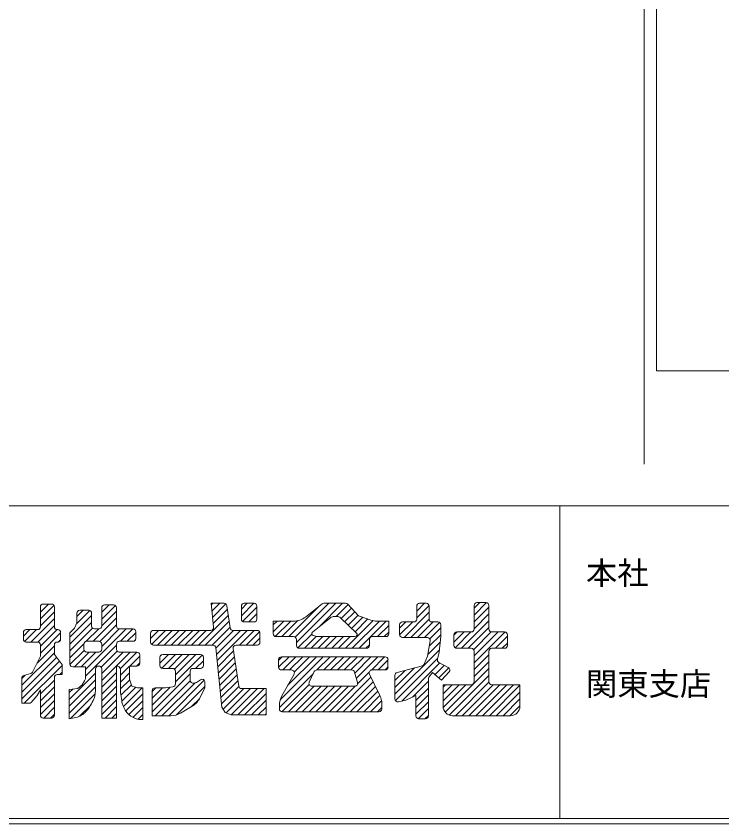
# Model space of a CAD drawing. Units: millimetres, scale not verified. Extents: x -400 to 3744, y -276 to 280.
# Drawn here: x 1402.9 to 1538.2, y -274.1 to -119.1 of the extents above; entities that cross this region are included whole.
import ezdxf
from ezdxf.enums import TextEntityAlignment as Align

# ---------------------------------------------------------------- set-up
doc = ezdxf.new("R2010")
doc.units = ezdxf.units.MM
doc.header["$LTSCALE"] = 2
doc.layers.add('0-0_0', color=7, linetype='Continuous', lineweight=9)
doc.styles.add('ＭＳ ゴシック', font='')
doc.styles.get('ＭＳ ゴシック').set_extended_font_data('MS Gothic')

msp = doc.modelspace()

# ---------------------------------------------------------------- linework, layer by layer
at = {"layer": '0-0_0', "color": 3, "lineweight": 18}
for p, q in [((1523.314, -205.103), (1523.314, 30.684)), ((1267.154, -213.073), (2065.154, -213.073)), ((1507.154, -213.073), (1507.154, -273.073)), ((1266.154, -274.073), (2066.154, -274.073)), ((1267.154, -273.073), (2065.154, -273.073))]:
    msp.add_line(p, q, dxfattribs=at)
at = {"layer": '0-0_0', "color": 4, "lineweight": 18}
for p, q in [((1525.698, -187.21), (1525.698, 12.79)), ((1846.106, -187.21), (1525.698, -187.21))]:
    msp.add_line(p, q, dxfattribs=at)
at = {"layer": '0-0_0'}
for p, q in [((1407.524, -233.466), (1409.07, -231.92)), ((1407.524, -234.775), (1410.12, -232.179)), ((1409.654, -231.92), (1408.072, -231.92)), ((1419.278, -233.487), (1420.696, -232.069)), ((1419.278, -234.796), (1421.891, -232.182)), ((1421.557, -232.069), (1419.826, -232.069)), ((1440.291, -232.099), (1440.619, -231.772)), ((1440.415, -233.284), (1441.927, -231.772)), ((1440.539, -234.468), (1443.109, -231.898)), ((1443.922, -236.506), (1443.301, -232.24)), ((1446.06, -234.181), (1448.469, -231.772)), ((1446.06, -232.872), (1447.16, -231.772)), ((1446.06, -232.319), (1446.06, -234.792)), ((1448.488, -231.772), (1446.607, -231.772)), ((1449.035, -234.792), (1449.035, -232.319)), ((1455.159, -238.165), (1461.055, -232.268)), ((1456.377, -238.255), (1462.86, -231.772)), ((1456.623, -239.317), (1464.169, -231.772)), ((1458.364, -234.401), (1461.533, -231.89)), ((1460.887, -236.362), (1465.477, -231.772)), ((1461.873, -231.772), (1466.057, -231.772)), ((1464.258, -234.299), (1466.532, -232.025)), ((1479.685, -233.263), (1481.177, -231.772)), ((1479.685, -234.572), (1482.053, -232.203)), ((1479.685, -232.319), (1479.685, -234.792)), ((1481.518, -231.772), (1480.233, -231.772)), ((1482.066, -234.792), (1482.066, -232.319)), ((1490.695, -232.72), (1491.792, -231.623)), ((1490.695, -234.028), (1493.089, -231.635)), ((1490.695, -232.171), (1490.695, -236.725)), ((1492.975, -231.623), (1491.243, -231.623)), ((1493.522, -236.725), (1493.522, -232.171)), ((1407.524, -232.468), (1407.524, -236.279)), ((1407.524, -236.083), (1410.202, -233.405)), ((1410.202, -236.279), (1410.202, -232.468)), ((1414.432, -235.717), (1417, -233.149)), ((1414.517, -234.323), (1415.731, -233.11)), ((1414.517, -233.657), (1414.517, -235.526)), ((1416.796, -233.11), (1415.065, -233.11)), ((1417.344, -236.13), (1417.344, -233.657)), ((1419.278, -232.617), (1419.278, -236.13)), ((1419.278, -236.104), (1422.105, -233.277)), ((1422.105, -236.13), (1422.105, -232.617)), ((1440.663, -235.653), (1443.399, -232.916)), ((1446.302, -235.247), (1449.035, -232.513)), ((1447.517, -235.34), (1449.035, -233.822)), ((1465.196, -234.669), (1467.165, -232.7)), ((1465.866, -235.307), (1467.799, -233.375)), ((1477.252, -238.313), (1482.066, -233.499)), ((1490.695, -235.336), (1493.522, -232.509)), ((1490.695, -236.645), (1493.522, -233.818)), ((1405.71, -239.205), (1410.202, -234.713)), ((1413.178, -238.279), (1417.344, -234.113)), ((1413.178, -239.587), (1417.344, -235.421)), ((1417.634, -239.057), (1422.105, -234.585)), ((1437.824, -239.8), (1443.565, -234.058)), ((1439.132, -239.8), (1443.732, -235.2)), ((1446.607, -235.34), (1448.488, -235.34)), ((1452.16, -237.239), (1454.207, -235.191)), ((1452.16, -235.93), (1452.899, -235.191)), ((1452.562, -238.145), (1455.516, -235.191)), ((1453.851, -238.165), (1456.918, -235.097)), ((1459.686, -237.313), (1463.241, -234.496)), ((1463.807, -234.299), (1464.442, -234.299)), ((1465.071, -234.551), (1468.151, -237.482)), ((1466.012, -240.395), (1471.308, -235.099)), ((1466.537, -235.945), (1468.432, -234.05)), ((1467.207, -236.583), (1469.351, -234.439)), ((1467.32, -240.395), (1472.524, -235.191)), ((1467.877, -237.221), (1470.321, -234.778)), ((1468.629, -240.395), (1473.832, -235.191)), ((1476.412, -236.537), (1477.609, -235.34)), ((1476.417, -237.84), (1478.917, -235.34)), ((1479.138, -235.34), (1476.96, -235.34)), ((1478.56, -238.313), (1482.066, -234.807)), ((1479.869, -238.313), (1482.842, -235.34)), ((1481.177, -238.313), (1484.057, -235.434)), ((1483.75, -235.34), (1482.614, -235.34)), ((1488.254, -240.395), (1493.522, -235.126)), ((1404.251, -238.048), (1405.472, -236.827)), ((1404.494, -239.113), (1406.78, -236.827)), ((1406.976, -236.827), (1404.798, -236.827)), ((1407.017, -239.207), (1410.202, -236.022)), ((1407.524, -240.008), (1410.707, -236.825)), ((1410.845, -236.827), (1410.75, -236.827)), ((1413.178, -240.896), (1417.531, -236.543)), ((1416.153, -244.462), (1423.937, -236.678)), ((1416.319, -239.063), (1418.704, -236.678)), ((1418.73, -236.678), (1417.891, -236.678)), ((1418.911, -239.087), (1422.105, -235.894)), ((1419.278, -240.029), (1422.63, -236.677)), ((1425.277, -236.678), (1422.653, -236.678)), ((1422.867, -239.057), (1425.246, -236.678)), ((1428.652, -238.505), (1430.182, -236.975)), ((1428.819, -239.646), (1431.49, -236.975)), ((1440.193, -236.975), (1429.199, -236.975)), ((1429.974, -239.8), (1432.798, -236.975)), ((1431.282, -239.8), (1434.107, -236.975)), ((1432.59, -239.8), (1435.415, -236.975)), ((1433.899, -239.8), (1436.723, -236.975)), ((1435.207, -239.8), (1438.032, -236.975)), ((1436.515, -239.8), (1439.34, -236.975)), ((1440.44, -239.8), (1443.898, -236.342)), ((1441.158, -240.391), (1444.573, -236.975)), ((1441.282, -241.575), (1445.882, -236.975)), ((1441.406, -242.759), (1447.19, -236.975)), ((1449.083, -236.975), (1444.464, -236.975)), ((1445.674, -239.8), (1448.498, -236.975)), ((1472.167, -238.165), (1474.329, -236.003)), ((1476.412, -235.887), (1476.412, -237.766)), ((1482.212, -238.586), (1484.298, -236.501)), ((1489.562, -240.395), (1493.522, -236.434)), ((1404.251, -237.374), (1404.251, -238.658)), ((1407.524, -241.316), (1411.392, -237.448)), ((1411.392, -238.658), (1411.392, -237.374)), ((1413.178, -237.421), (1413.178, -243.415)), ((1424.175, -239.057), (1425.825, -237.407)), ((1425.825, -238.509), (1425.825, -237.226)), ((1428.652, -237.523), (1428.652, -239.252)), ((1446.982, -239.8), (1449.548, -237.234)), ((1448.29, -239.8), (1449.63, -238.46)), ((1449.63, -239.252), (1449.63, -237.523)), ((1452.707, -238.165), (1456.076, -238.165)), ((1456.917, -240.332), (1459.559, -237.689)), ((1458.162, -240.395), (1460.418, -238.139)), ((1459.47, -240.395), (1461.701, -238.165)), ((1459.805, -237.948), (1460.501, -238.165)), ((1460.501, -238.165), (1467.785, -238.165)), ((1460.779, -240.395), (1463.009, -238.165)), ((1462.087, -240.395), (1464.317, -238.165)), ((1463.395, -240.395), (1465.626, -238.165)), ((1464.704, -240.395), (1466.934, -238.165)), ((1468.008, -238.095), (1467.785, -238.165)), ((1471.157, -238.165), (1473.781, -238.165)), ((1473.476, -238.165), (1474.329, -237.311)), ((1476.96, -238.313), (1481.738, -238.313)), ((1482.093, -240.013), (1484.298, -237.809)), ((1484, -241.138), (1484.298, -238.165)), ((1486.827, -239.205), (1488.759, -237.273)), ((1486.827, -237.896), (1487.451, -237.273)), ((1486.827, -237.82), (1486.827, -239.847)), ((1487.051, -240.289), (1490.068, -237.273)), ((1490.148, -237.273), (1487.375, -237.273)), ((1490.613, -240.653), (1493.997, -237.268)), ((1490.695, -241.878), (1495.301, -237.273)), ((1490.695, -243.186), (1496.606, -237.276)), ((1496.546, -237.273), (1494.07, -237.273)), ((1494.795, -240.395), (1497.093, -238.097)), ((1497.093, -239.847), (1497.093, -237.82)), ((1404.798, -239.205), (1406.976, -239.205)), ((1406.873, -243.276), (1410.202, -239.947)), ((1407.524, -239.753), (1407.524, -241.882)), ((1410.202, -241.584), (1410.202, -239.753)), ((1410.75, -239.205), (1410.845, -239.205)), ((1410.954, -239.194), (1411.381, -238.767)), ((1413.178, -242.204), (1415.863, -239.519)), ((1415.856, -240.59), (1415.856, -239.604)), ((1416.153, -245.77), (1422.105, -239.819)), ((1416.404, -239.057), (1418.73, -239.057)), ((1419.278, -239.604), (1419.278, -240.59)), ((1422.105, -240.59), (1422.105, -239.604)), ((1422.653, -239.057), (1425.277, -239.057)), ((1425.566, -238.974), (1425.742, -238.798)), ((1429.199, -239.8), (1440.603, -239.8)), ((1445.034, -239.8), (1449.083, -239.8)), ((1456.623, -238.712), (1456.623, -239.847)), ((1469.937, -240.395), (1470.609, -239.723)), ((1470.609, -239.847), (1470.609, -238.712)), ((1481.818, -241.597), (1484.192, -239.223)), ((1496.104, -240.395), (1497.093, -239.405)), ((1403.953, -247.504), (1410.202, -241.255)), ((1410.202, -241.584), (1411.576, -243.369)), ((1413.185, -243.505), (1415.895, -240.795)), ((1414.036, -243.963), (1416.86, -241.138)), ((1415.344, -243.963), (1418.169, -241.138)), ((1418.73, -241.138), (1416.404, -241.138)), ((1419.181, -244.051), (1422.26, -240.972)), ((1419.278, -246.571), (1424.71, -241.138)), ((1419.278, -245.262), (1423.402, -241.138)), ((1426.021, -241.138), (1422.653, -241.138)), ((1422.862, -244.295), (1426.019, -241.138)), ((1430.437, -243.262), (1432.114, -241.584)), ((1430.487, -241.903), (1430.756, -241.634)), ((1430.784, -244.222), (1433.423, -241.584)), ((1438.221, -241.584), (1430.985, -241.584)), ((1432.055, -244.26), (1434.731, -241.584)), ((1433.227, -244.397), (1436.039, -241.584)), ((1433.413, -245.519), (1437.348, -241.584)), ((1441.148, -240.291), (1442.34, -251.694)), ((1441.53, -243.944), (1444.563, -240.911)), ((1445.545, -247.657), (1444.492, -240.427)), ((1457.171, -240.395), (1470.062, -240.395)), ((1475.519, -249.204), (1484.046, -240.677)), ((1484, -241.138), (1483.658, -242.505)), ((1487.375, -240.395), (1490.148, -240.395)), ((1490.695, -240.942), (1490.695, -246.835)), ((1490.695, -244.495), (1493.522, -241.668)), ((1493.522, -246.835), (1493.522, -240.942)), ((1494.07, -240.395), (1496.546, -240.395)), ((1403.953, -248.812), (1410.628, -242.137)), ((1403.953, -250.121), (1411.197, -242.877)), ((1424.651, -243.814), (1426.569, -241.897)), ((1425.959, -243.814), (1426.569, -243.205)), ((1426.569, -243.267), (1426.569, -241.686)), ((1430.437, -242.132), (1430.437, -243.713)), ((1433.413, -246.828), (1438.548, -241.692)), ((1437.288, -244.26), (1438.769, -242.78)), ((1438.769, -243.713), (1438.769, -242.132)), ((1441.653, -245.128), (1444.729, -242.053)), ((1441.777, -246.313), (1444.895, -243.195)), ((1453.201, -242.739), (1453.91, -242.03)), ((1453.201, -242.578), (1453.201, -244.01)), ((1453.202, -244.046), (1455.218, -242.03)), ((1453.496, -250.294), (1461.76, -242.03)), ((1473.633, -242.03), (1453.749, -242.03)), ((1453.999, -244.558), (1456.527, -242.03)), ((1454.937, -247.545), (1460.452, -242.03)), ((1455.308, -244.558), (1457.835, -242.03)), ((1456.213, -244.96), (1459.143, -242.03)), ((1460.541, -244.558), (1463.068, -242.03)), ((1461.849, -244.558), (1464.377, -242.03)), ((1463.158, -244.558), (1465.685, -242.03)), ((1464.466, -244.558), (1466.993, -242.03)), ((1465.774, -244.558), (1468.302, -242.03)), ((1467.083, -244.558), (1469.61, -242.03)), ((1467.802, -245.147), (1470.918, -242.03)), ((1468.093, -246.164), (1472.227, -242.03)), ((1470.996, -244.569), (1473.535, -242.03)), ((1472.316, -244.558), (1474.18, -242.693)), ((1474.18, -244.01), (1474.18, -242.578)), ((1475.608, -250.424), (1483.702, -242.33)), ((1476.816, -250.524), (1484.12, -243.22)), ((1483.935, -243.123), (1485.747, -244.076)), ((1490.695, -245.803), (1493.522, -242.976)), ((1404.431, -250.951), (1411.69, -243.692)), ((1413.725, -243.963), (1416.153, -243.963)), ((1416.153, -243.963), (1416.153, -246.243)), ((1418.088, -248.314), (1418.088, -244.362)), ((1418.635, -243.814), (1418.73, -243.814)), ((1419.278, -244.362), (1419.278, -253.776)), ((1422.105, -243.814), (1422.152, -243.814)), ((1422.883, -245.583), (1424.634, -243.831)), ((1422.883, -244.362), (1422.883, -248.875)), ((1424.634, -246.342), (1424.634, -243.814)), ((1424.634, -243.814), (1426.021, -243.814)), ((1430.985, -244.26), (1432.865, -244.26)), ((1436.787, -244.26), (1438.221, -244.26)), ((1441.901, -247.497), (1445.062, -244.337)), ((1453.749, -244.558), (1455.685, -244.558)), ((1460.54, -244.558), (1467.221, -244.558)), ((1471.109, -244.558), (1473.633, -244.558)), ((1473.624, -244.558), (1474.18, -244.002)), ((1475.519, -247.896), (1479.26, -244.155)), ((1475.519, -246.588), (1477.467, -244.64)), ((1483.198, -245.451), (1484.977, -243.671)), ((1483.912, -246.045), (1485.829, -244.128)), ((1485.152, -252.655), (1493.522, -244.284)), ((1403.953, -246.196), (1404.601, -245.548)), ((1403.953, -250.951), (1403.953, -246.152)), ((1404.34, -245.628), (1405.68, -245.216)), ((1410.202, -253.228), (1410.202, -245.997)), ((1411.24, -245.45), (1411.69, -245)), ((1413.029, -250.203), (1418.088, -245.144)), ((1419.278, -247.879), (1422.105, -245.052)), ((1422.883, -246.891), (1424.634, -245.139)), ((1428.949, -252.599), (1436.24, -245.309)), ((1433.413, -244.808), (1433.413, -247.244)), ((1436.24, -246.525), (1436.24, -244.808)), ((1442.025, -248.682), (1445.228, -245.479)), ((1453.35, -251.748), (1459.879, -245.22)), ((1456.162, -245.375), (1453.822, -249.521)), ((1460.046, -244.87), (1459.08, -246.897)), ((1464.287, -252.586), (1470.915, -245.958)), ((1468.327, -246.982), (1467.747, -244.955)), ((1468.34, -247.225), (1470.573, -244.992)), ((1472.62, -249.449), (1470.617, -245.346)), ((1475.519, -245.575), (1475.519, -250.125)), ((1481.917, -253.377), (1481.917, -246.287)), ((1482.018, -245.97), (1482.688, -245.026)), ((1485.909, -253.206), (1493.522, -245.593)), ((1407.524, -249.166), (1410.202, -246.488)), ((1407.524, -250.475), (1410.202, -247.797)), ((1413.029, -251.511), (1418.088, -246.453)), ((1413.029, -252.82), (1418.088, -247.761)), ((1419.278, -249.187), (1422.105, -246.36)), ((1419.278, -250.496), (1422.105, -247.669)), ((1422.883, -248.199), (1424.661, -246.421)), ((1422.971, -249.419), (1424.988, -247.402)), ((1428.949, -251.291), (1432.381, -247.86)), ((1429.527, -253.33), (1436.246, -246.611)), ((1430.836, -253.33), (1437.167, -246.998)), ((1431.478, -247.977), (1432.936, -247.787)), ((1432.144, -253.33), (1438.936, -246.538)), ((1433.615, -253.167), (1439.067, -247.715)), ((1442.149, -249.866), (1445.394, -246.621)), ((1442.273, -251.051), (1445.569, -247.755)), ((1453.825, -252.581), (1459.067, -247.34)), ((1455.129, -252.586), (1460.035, -247.68)), ((1456.437, -252.586), (1461.344, -247.68)), ((1457.746, -252.586), (1462.652, -247.68)), ((1459.054, -252.586), (1463.96, -247.68)), ((1459.574, -247.68), (1467.8, -247.68)), ((1460.362, -252.586), (1465.269, -247.68)), ((1461.671, -252.586), (1466.577, -247.68)), ((1462.979, -252.586), (1467.893, -247.672)), ((1465.596, -252.586), (1471.345, -246.837)), ((1466.904, -252.586), (1471.774, -247.716)), ((1478.883, -249.765), (1481.917, -246.731)), ((1484.744, -250.446), (1487.808, -247.383)), ((1484.744, -249.138), (1486.499, -247.383)), ((1484.744, -247.829), (1485.191, -247.383)), ((1484.759, -251.739), (1489.116, -247.383)), ((1487.094, -253.33), (1493.526, -246.897)), ((1488.402, -253.33), (1494.349, -247.383)), ((1489.711, -253.33), (1495.658, -247.383)), ((1491.019, -253.33), (1496.966, -247.383)), ((1492.327, -253.33), (1498.274, -247.383)), ((1493.636, -253.33), (1499.474, -247.491)), ((1407.524, -248.349), (1407.524, -253.228)), ((1407.524, -251.783), (1410.202, -249.105)), ((1413.029, -248.895), (1413.711, -248.213)), ((1413.282, -253.875), (1418.01, -249.147)), ((1419.278, -251.804), (1422.105, -248.977)), ((1423.131, -250.567), (1425.81, -247.888)), ((1423.448, -251.559), (1427.03, -247.977)), ((1423.893, -252.423), (1427.164, -249.152)), ((1428.949, -249.983), (1430.955, -247.977)), ((1428.949, -248.674), (1429.646, -247.977)), ((1428.949, -248.525), (1428.949, -253.33)), ((1431.478, -247.977), (1429.497, -247.977)), ((1442.557, -252.074), (1446.506, -248.126)), ((1443.132, -252.809), (1447.814, -248.126)), ((1444.083, -253.165), (1449.123, -248.126)), ((1445.376, -253.181), (1450.431, -248.126)), ((1446.684, -253.181), (1450.821, -249.044)), ((1468.212, -252.586), (1472.203, -248.595)), ((1479.536, -250.42), (1481.917, -248.04)), ((1479.536, -251.729), (1481.917, -249.348)), ((1494.944, -253.33), (1499.474, -248.8)), ((1403.953, -250.951), (1405.346, -250.951)), ((1407.524, -253.091), (1410.202, -250.413)), ((1419.278, -253.112), (1422.105, -250.285)), ((1424.496, -253.128), (1427.164, -250.46)), ((1436.513, -251.577), (1438.015, -250.075)), ((1447.993, -253.181), (1450.821, -250.353)), ((1469.521, -252.586), (1472.632, -249.475)), ((1470.829, -252.586), (1472.944, -250.472)), ((1479.536, -253.037), (1481.917, -250.656)), ((1496.252, -253.33), (1499.474, -250.108)), ((1408.148, -253.776), (1410.202, -251.722)), ((1415.036, -253.429), (1417.187, -251.278)), ((1419.923, -253.776), (1422.105, -251.594)), ((1425.268, -253.664), (1427.164, -251.768)), ((1436.647, -251.498), (1434.388, -252.826)), ((1449.301, -253.181), (1450.821, -251.661)), ((1453.35, -251.315), (1453.35, -252.039)), ((1472.137, -252.586), (1472.99, -251.734)), ((1472.99, -252.039), (1472.99, -251.051)), ((1479.97, -253.912), (1481.917, -251.965)), ((1497.561, -253.33), (1499.474, -251.416)), ((1408.072, -253.776), (1409.654, -253.776)), ((1409.456, -253.776), (1410.202, -253.03)), ((1413.029, -253.924), (1414.643, -253.609)), ((1421.231, -253.776), (1422.105, -252.902)), ((1426.237, -254.003), (1427.164, -253.077)), ((1428.949, -253.33), (1432.538, -253.33)), ((1450.609, -253.181), (1450.821, -252.969)), ((1453.898, -252.586), (1472.442, -252.586)), ((1480.084, -253.924), (1481.369, -253.924)), ((1481.266, -253.924), (1481.917, -253.273)), ((1486.57, -253.33), (1497.648, -253.33))]:
    msp.add_line(p, q, dxfattribs=at)
for points in [[(1442.759, -231.772), (1440.257, -231.772), (1440.738, -236.371)], [(1466.457, -231.944), (1468.526, -234.15), (1470.917, -234.986)], [(1456.096, -235.191), (1452.16, -235.191), (1452.16, -237.617)], [(1474.329, -237.617), (1474.329, -235.191), (1472.122, -235.191)], [(1413.178, -237.421), (1414.07, -236.529), (1414.517, -235.526)], [(1484.283, -238.313), (1484.298, -238.313), (1484.298, -235.887)], [(1481.127, -243.42), (1481.768, -241.882), (1482.278, -238.955)], [(1405.995, -244.964), (1406.482, -244.112), (1407.524, -241.882)], [(1411.69, -243.703), (1411.69, -245.45), (1410.75, -245.45)], [(1419.278, -253.776), (1422.105, -253.776), (1422.105, -243.814)], [(1475.928, -245.045), (1478.346, -244.409), (1480.768, -243.737)], [(1413.029, -253.924), (1413.029, -248.275), (1414.666, -248.126), (1415.558, -247.383), (1416.005, -246.639), (1416.153, -246.243)], [(1485.893, -244.933), (1484.446, -246.49), (1482.688, -245.026)], [(1424.634, -246.342), (1425.081, -247.68), (1426.122, -247.977), (1427.164, -247.977), (1427.164, -254.073), (1426.947, -254.073)], [(1436.913, -247.058), (1437.43, -246.936), (1438.225, -246.431)], [(1439.067, -246.893), (1439.067, -247.977), (1438.062, -249.984)], [(1490.148, -247.383), (1484.744, -247.383), (1484.744, -251.504)], [(1499.474, -251.504), (1499.474, -247.383), (1494.07, -247.383)], [(1405.753, -250.77), (1406.929, -249.464), (1407.524, -248.349)], [(1442.34, -251.694), (1442.935, -252.735), (1444.125, -253.181), (1450.821, -253.181), (1450.821, -248.126), (1446.087, -248.126)], [(1476.182, -250.66), (1477.602, -250.356), (1479.536, -249.464), (1479.536, -253.377)]]:
    msp.add_lwpolyline(points, dxfattribs=at)
for centre, radius, start, end in [((1408.072, -232.468), 0.548, 90, 180), ((1409.654, -232.468), 0.548, 0, 90), ((1419.826, -232.617), 0.548, 90, 180), ((1421.557, -232.617), 0.548, 0, 90), ((1442.759, -232.319), 0.548, 8.28193, 90), ((1446.607, -232.319), 0.548, 90, 180), ((1448.488, -232.319), 0.548, 0, 90), ((1461.873, -232.319), 0.548, 90, 128.39742), ((1466.057, -232.319), 0.548, 43.17355, 90), ((1480.233, -232.319), 0.548, 90, 180), ((1481.518, -232.319), 0.548, 0, 90), ((1491.243, -232.171), 0.548, 90, 180), ((1492.975, -232.171), 0.548, 0, 90), ((1415.065, -233.657), 0.548, 90, 180), ((1416.796, -233.657), 0.548, 0, 90), ((1446.607, -234.792), 0.548, 180, 270), ((1448.488, -234.792), 0.548, 270, 0), ((1456.096, -231.54), 3.651, 270, 308.39742), ((1463.807, -235.212), 0.913, 90, 128.39742), ((1464.442, -235.212), 0.913, 46.41835, 90), ((1472.122, -231.54), 3.651, 250.72316, 270), ((1476.96, -235.887), 0.548, 90, 180), ((1479.138, -234.792), 0.548, 270, 0), ((1482.614, -234.792), 0.548, 180, 270), ((1483.75, -235.887), 0.548, 0, 90), ((1404.798, -237.374), 0.548, 90, 180), ((1406.976, -236.279), 0.548, 270, 0), ((1410.75, -236.279), 0.548, 180, 270), ((1410.845, -237.374), 0.548, 0, 90), ((1417.891, -236.13), 0.548, 180, 270), ((1418.73, -236.13), 0.548, 270, 0), ((1422.653, -236.13), 0.548, 180, 270), ((1425.277, -237.226), 0.548, 0, 90), ((1429.199, -237.523), 0.548, 90, 180), ((1440.193, -236.428), 0.548, 270, 5.96887), ((1444.464, -236.428), 0.548, 188.28193, 270), ((1449.083, -237.523), 0.548, 0, 90), ((1490.148, -236.725), 0.548, 270, 0), ((1494.07, -236.725), 0.548, 180, 270), ((1425.277, -238.509), 0.548, 270, 0), ((1452.707, -237.617), 0.548, 180, 270), ((1456.076, -238.712), 0.548, 0, 90), ((1459.913, -237.599), 0.365, 128.39742, 252.74028), ((1467.9, -237.747), 0.365, 287.25972, 46.41835), ((1471.157, -238.712), 0.548, 90, 180), ((1473.781, -237.617), 0.548, 270, 0), ((1476.96, -237.766), 0.548, 180, 270), ((1481.738, -238.861), 0.548, 350.12702, 90), ((1487.375, -237.82), 0.548, 90, 180), ((1496.546, -237.82), 0.548, 0, 90), ((1404.798, -238.658), 0.548, 180, 270), ((1406.976, -239.753), 0.548, 0, 90), ((1410.75, -239.753), 0.548, 90, 180), ((1410.845, -238.658), 0.548, 270, 0), ((1416.404, -239.604), 0.548, 90, 180), ((1418.73, -239.604), 0.548, 0, 90), ((1422.653, -239.604), 0.548, 90, 180), ((1429.199, -239.252), 0.548, 180, 270), ((1440.603, -240.348), 0.548, 5.96887, 90), ((1445.034, -240.348), 0.548, 90, 188.28193), ((1449.083, -239.252), 0.548, 270, 0), ((1457.171, -239.847), 0.548, 180, 270), ((1470.062, -239.847), 0.548, 270, 0), ((1487.375, -239.847), 0.548, 180, 270), ((1496.546, -239.847), 0.548, 270, 0), ((1416.404, -240.59), 0.548, 180, 270), ((1418.73, -240.59), 0.548, 270, 0), ((1422.653, -240.59), 0.548, 180, 270), ((1426.021, -241.686), 0.548, 0, 90), ((1430.985, -242.132), 0.548, 90, 180), ((1438.221, -242.132), 0.548, 0, 90), ((1490.148, -240.942), 0.548, 0, 90), ((1494.07, -240.942), 0.548, 90, 180), ((1453.749, -242.578), 0.548, 90, 180), ((1473.633, -242.578), 0.548, 0, 90), ((1484.189, -242.638), 0.548, 165.95378, 242.25895), ((1411.142, -243.703), 0.548, 0, 37.58908), ((1413.725, -243.415), 0.548, 180, 270), ((1418.635, -244.362), 0.548, 90, 180), ((1418.73, -244.362), 0.548, 0, 90), ((1422.176, -244.543), 0.73, 14.39982, 91.86038), ((1426.021, -243.267), 0.548, 270, 0), ((1430.985, -243.713), 0.548, 180, 270), ((1432.865, -244.808), 0.548, 0, 90), ((1436.787, -244.808), 0.548, 90, 180), ((1438.221, -243.713), 0.548, 270, 0), ((1453.749, -244.01), 0.548, 180, 270), ((1455.685, -245.105), 0.548, 330.5544, 90), ((1460.54, -245.105), 0.548, 90, 154.5202), ((1467.221, -245.105), 0.548, 15.9566, 90), ((1471.109, -245.105), 0.548, 90, 206.02005), ((1473.633, -244.01), 0.548, 270, 0), ((1480.621, -243.209), 0.548, 285.51317, 337.36507), ((1485.492, -244.561), 0.548, 317.09995, 62.25895), ((1404.501, -246.152), 0.548, 107.09081, 180), ((1405.519, -244.693), 0.548, 287.09081, 330.23681), ((1410.75, -245.997), 0.548, 90, 180), ((1476.067, -245.575), 0.548, 104.73314, 180), ((1482.465, -246.287), 0.548, 144.61752, 180), ((1432.865, -247.244), 0.548, 277.42598, 360), ((1436.787, -246.525), 0.548, 180, 283.23108), ((1438.519, -246.893), 0.548, 0, 122.452), ((1446.087, -247.578), 0.548, 188.28193, 270), ((1459.574, -247.132), 0.548, 154.5202, 270), ((1467.8, -247.132), 0.548, 270, 15.9566), ((1490.148, -246.835), 0.548, 270, 0), ((1494.07, -246.835), 0.548, 180, 270), ((1410.209, -247.996), 7.885, 349.46625, 357.68846), ((1370.305, -257.673), 53.309, 8.79637, 9.49979), ((1429.497, -248.525), 0.548, 90, 180), ((1405.346, -250.403), 0.548, 270, 317.99171), ((1397.061, -240.862), 22.662, 332.46928, 335.95566), ((1415.082, -248.902), 2.929, 335.95566, 349.46625), ((1398.365, -253.331), 24.915, 7.76743, 8.79637), ((1357.665, -258.883), 65.992, 7.41893, 7.76743), ((1478.877, -243.099), 56.244, 187.41893, 187.79643), ((1424.882, -250.492), 1.745, 187.79643, 201.01969), ((1434.797, -248.351), 3.651, 300.44702, 333.41799), ((1457.001, -251.315), 3.651, 150.5544, 180), ((1469.339, -251.051), 3.651, 0, 26.02005), ((1476.067, -250.125), 0.548, 180, 282.08606), ((1402.564, -239.633), 18.796, 315.74045, 318.34536), ((1413.425, -249.295), 4.259, 318.34536, 323.81916), ((1413.887, -249.632), 3.687, 323.81916, 332.46928), ((1427.898, -249.333), 4.976, 201.01969, 208.83855), ((1426.947, -250.422), 3.651, 201.05173, 270), ((1453.898, -252.039), 0.548, 180, 270), ((1472.442, -252.039), 0.548, 270, 0), ((1486.57, -251.504), 1.826, 180, 270), ((1497.648, -251.504), 1.826, 270, 0), ((1408.072, -253.228), 0.548, 180, 270), ((1409.654, -253.228), 0.548, 270, 0), ((1412.334, -248.04), 6.029, 292.51707, 301.83006), ((1414.085, -250.86), 2.71, 301.83006, 315.74045), ((1432.538, -249.678), 3.651, 270, 300.44702), ((1480.084, -253.377), 0.548, 180, 270), ((1481.369, -253.377), 0.548, 270, 0)]:
    msp.add_arc(centre, radius, start, end, dxfattribs=at)

# ---------------------------------------------------------------- texts
at = {"layer": '0-0_0', "style": 'ＭＳ ゴシック'}
for s, p in [('本社', (1512.154, -229.479)), ('関東支店', (1512.154, -250.751))]:
    msp.add_text(s, height=4.399, dxfattribs=at).set_placement(p, align=Align.BOTTOM_LEFT)

doc.saveas('drawing.dxf')
